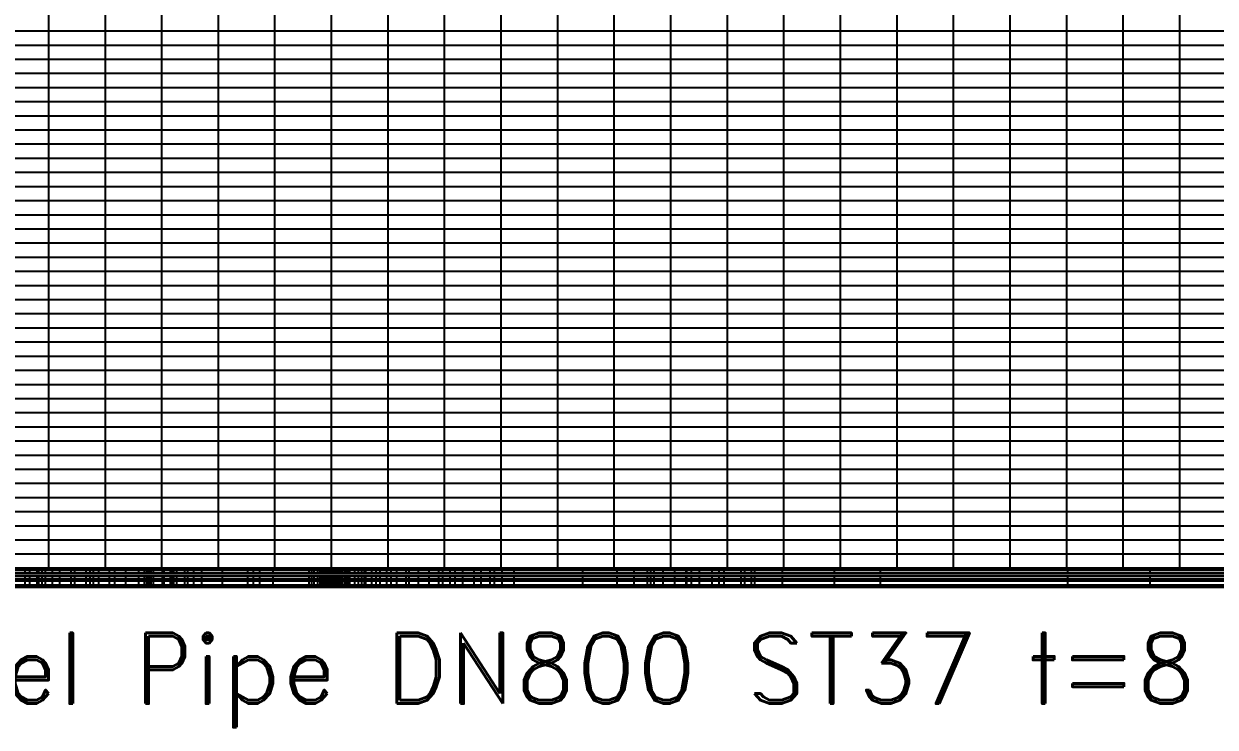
# Model space of a CAD drawing. Header units: metres. Extents: x 575895 to 634487, y 3214622 to 3222739.
# Drawn here: x 617915 to 622128, y 3214673 to 3217161 of the extents above; entities that cross this region are included whole.
import ezdxf

# ---------------------------------------------------------------- set-up
doc = ezdxf.new("R2010")
doc.units = ezdxf.units.M
for name, color, linetype in [('C-ROAD-PROF-GRID-MAJR', 8, 'Continuous'), ('C-ROAD-PROF-TTLB', 5, 'Continuous'), ('TXT HOR', 2, 'Continuous')]:
    doc.layers.add(name, color=color, linetype=linetype)
doc.styles.add('ROMANC', font='romanC.shx', dxfattribs={"height": 5})

msp = doc.modelspace()

# ---------------------------------------------------------------- linework, layer by layer
at = {"layer": 'C-ROAD-PROF-GRID-MAJR', "color": 8, "linetype": 'Continuous', "lineweight": -3, "ltscale": 0.6}
for p, q in [((620402.9, 3215235.7), (620402.9, 3219427.7)), ((620602.9, 3215235.7), (620602.9, 3219431.2)), ((622002.9, 3215235.7), (622002.9, 3219418.4)), ((620802.9, 3215235.7), (620802.9, 3219394.1)), ((621402.9, 3215235.7), (621402.9, 3219384.5)), ((621602.9, 3215235.7), (621602.9, 3219391.3)), ((621802.9, 3215235.7), (621802.9, 3219383.3)), ((621002.9, 3215235.7), (621002.9, 3219329.7)), ((621202.9, 3215235.7), (621202.9, 3219327)), ((620202.9, 3215235.7), (620202.9, 3219246.9)), ((619602.9, 3215235.7), (619602.9, 3219146.5)), ((620002.9, 3215235.7), (620002.9, 3219165.7)), ((619002.9, 3215235.7), (619002.9, 3219111.6)), ((619202.9, 3215235.7), (619202.9, 3219139.7)), ((619402.9, 3215235.7), (619402.9, 3219130.4)), ((619802.9, 3215235.7), (619802.9, 3219136.6)), ((618802.9, 3215235.7), (618802.9, 3219058.2)), ((618402.9, 3215235.7), (618402.9, 3219017.1)), ((618602.9, 3215235.7), (618602.9, 3219038)), ((618202.9, 3215235.7), (618202.9, 3218967.3)), ((618002.9, 3215235.7), (618002.9, 3218926.4)), ((576102.9, 3217135.7), (634202.9, 3217135.7)), ((576102.9, 3217085.7), (634202.9, 3217085.7)), ((576102.9, 3217035.7), (634202.9, 3217035.7)), ((576102.9, 3216985.7), (634202.9, 3216985.7)), ((576102.9, 3216935.7), (634202.9, 3216935.7)), ((576102.9, 3216885.7), (634202.9, 3216885.7)), ((576102.9, 3216835.7), (634202.9, 3216835.7)), ((576102.9, 3216785.7), (634202.9, 3216785.7)), ((576102.9, 3216735.7), (634202.9, 3216735.7)), ((576102.9, 3216685.7), (634202.9, 3216685.7)), ((576102.9, 3216635.7), (634202.9, 3216635.7)), ((576102.9, 3216585.7), (634202.9, 3216585.7)), ((576102.9, 3216535.7), (634202.9, 3216535.7)), ((576102.9, 3216485.7), (634202.9, 3216485.7)), ((576102.9, 3216435.7), (634202.9, 3216435.7)), ((576102.9, 3216385.7), (634202.9, 3216385.7)), ((576102.9, 3216335.7), (634202.9, 3216335.7)), ((576102.9, 3216285.7), (634202.9, 3216285.7)), ((576102.9, 3216235.7), (634202.9, 3216235.7)), ((576102.9, 3216185.7), (634202.9, 3216185.7)), ((576102.9, 3216135.7), (634202.9, 3216135.7)), ((576102.9, 3216085.7), (634202.9, 3216085.7)), ((576102.9, 3216035.7), (634202.9, 3216035.7)), ((576102.9, 3215985.7), (634202.9, 3215985.7)), ((576102.9, 3215935.7), (634202.9, 3215935.7)), ((576102.9, 3215885.7), (634202.9, 3215885.7)), ((576102.9, 3215835.7), (634202.9, 3215835.7)), ((576102.9, 3215785.7), (634202.9, 3215785.7)), ((576102.9, 3215735.7), (634202.9, 3215735.7)), ((576102.9, 3215685.7), (634202.9, 3215685.7)), ((576102.9, 3215635.7), (634202.9, 3215635.7)), ((576102.9, 3215585.7), (634202.9, 3215585.7)), ((576102.9, 3215535.7), (634202.9, 3215535.7)), ((576102.9, 3215485.7), (634202.9, 3215485.7)), ((576102.9, 3215435.7), (634202.9, 3215435.7)), ((576102.9, 3215385.7), (634202.9, 3215385.7)), ((576102.9, 3215335.7), (634202.9, 3215335.7)), ((576102.9, 3215285.7), (634202.9, 3215285.7)), ((576102.9, 3215235.7), (634202.9, 3215235.7))]:
    msp.add_line(p, q, dxfattribs=at)
at = {"layer": 'C-ROAD-PROF-TTLB', "color": 5, "linetype": 'Continuous', "lineweight": -3}
for points in [[(576102.9, 3215228.2), (634304.9, 3215228.2), (634304.9, 3215235.7), (576102.9, 3215235.7)], [(576102.9, 3215218.2), (634304.9, 3215218.2), (634304.9, 3215228.2), (576102.9, 3215228.2)], [(576102.9, 3215208.2), (634304.9, 3215208.2), (634304.9, 3215218.2), (576102.9, 3215218.2)], [(576102.9, 3215198.2), (634304.9, 3215198.2), (634304.9, 3215208.2), (576102.9, 3215208.2)], [(576102.9, 3215190.7), (634304.9, 3215190.7), (634304.9, 3215198.2), (576102.9, 3215198.2)], [(576102.9, 3215175.7), (634304.9, 3215175.7), (634304.9, 3215190.7), (576102.9, 3215190.7)], [(576102.9, 3215168.2), (634304.9, 3215168.2), (634304.9, 3215175.7), (576102.9, 3215175.7)]]:
    msp.add_3dface(points, dxfattribs=at)
at = {"layer": 'TXT HOR', "color": 255, "linetype": 'Continuous', "lineweight": -3}
for p, q in [((617919.6, 3215218.2), (617919.6, 3215228.2)), ((617935.8, 3215218.2), (617935.8, 3215228.2)), ((617961.6, 3215218.2), (617961.6, 3215228.2)), ((617967.7, 3215218.2), (617967.7, 3215228.2)), ((617979.7, 3215218.2), (617979.7, 3215228.2)), ((617991.6, 3215218.2), (617991.6, 3215228.2)), ((618016.4, 3215218.2), (618016.4, 3215228.2)), ((618041.8, 3215218.2), (618041.8, 3215228.2)), ((618082, 3215218.2), (618082, 3215228.2)), ((618095.5, 3215218.2), (618095.5, 3215228.2)), ((618135.4, 3215218.2), (618135.4, 3215228.2)), ((618149.6, 3215218.2), (618149.6, 3215228.2)), ((618160.4, 3215218.2), (618160.4, 3215228.2)), ((618179.6, 3215218.2), (618179.6, 3215228.2)), ((618217.7, 3215218.2), (618217.7, 3215228.2)), ((618236.5, 3215218.2), (618236.5, 3215228.2)), ((618274.8, 3215218.2), (618274.8, 3215228.2)), ((618321.3, 3215218.2), (618321.3, 3215228.2)), ((618341.4, 3215218.2), (618341.4, 3215228.2)), ((618349.3, 3215218.2), (618349.3, 3215228.2)), ((618354, 3215218.2), (618354, 3215228.2)), ((618361.8, 3215218.2), (618361.8, 3215228.2)), ((618364.9, 3215218.2), (618364.9, 3215228.2)), ((618372.9, 3215218.2), (618372.9, 3215228.2)), ((618405.3, 3215218.2), (618405.3, 3215228.2)), ((618410.9, 3215218.2), (618410.9, 3215228.2)), ((618433.6, 3215218.2), (618433.6, 3215228.2)), ((618438.8, 3215218.2), (618438.8, 3215228.2)), ((618445.5, 3215218.2), (618445.5, 3215228.2)), ((618455.3, 3215218.2), (618455.3, 3215228.2)), ((618483.6, 3215218.2), (618483.6, 3215228.2)), ((618494.6, 3215218.2), (618494.6, 3215228.2)), ((618515.6, 3215218.2), (618515.6, 3215228.2)), ((618543.6, 3215218.2), (618543.6, 3215228.2)), ((618617, 3215218.2), (618617, 3215228.2)), ((618706.7, 3215218.2), (618706.7, 3215228.2)), ((618727.1, 3215218.2), (618727.1, 3215228.2)), ((618748.8, 3215218.2), (618748.8, 3215228.2)), ((618797, 3215218.2), (618797, 3215228.2)), ((618924.2, 3215218.2), (618924.2, 3215228.2)), ((618932.8, 3215218.2), (618932.8, 3215228.2)), ((618941.6, 3215218.2), (618941.6, 3215228.2)), ((618954.4, 3215218.2), (618954.4, 3215228.2)), ((618963, 3215218.2), (618963, 3215228.2)), ((618969.1, 3215218.2), (618969.1, 3215228.2)), ((618973.7, 3215218.2), (618973.7, 3215228.2)), ((618980.4, 3215218.2), (618980.4, 3215228.2)), ((618983.9, 3215218.2), (618983.9, 3215228.2)), ((618987.1, 3215218.2), (618987.1, 3215228.2)), ((618992.5, 3215218.2), (618992.5, 3215228.2)), ((618995.3, 3215218.2), (618995.3, 3215228.2)), ((618996.8, 3215218.2), (618996.8, 3215228.2)), ((618998.5, 3215218.2), (618998.5, 3215228.2)), ((619000.7, 3215218.2), (619000.7, 3215228.2)), ((619003.9, 3215218.2), (619003.9, 3215228.2)), ((619005.1, 3215218.2), (619005.1, 3215228.2)), ((619006.9, 3215218.2), (619006.9, 3215228.2)), ((619008.6, 3215218.2), (619008.6, 3215228.2)), ((619009.7, 3215218.2), (619009.7, 3215228.2)), ((619011.5, 3215218.2), (619011.5, 3215228.2)), ((619016.3, 3215218.2), (619016.3, 3215228.2)), ((619020, 3215218.2), (619020, 3215228.2)), ((619025, 3215218.2), (619025, 3215228.2)), ((619028.8, 3215218.2), (619028.8, 3215228.2)), ((619030.6, 3215218.2), (619030.6, 3215228.2)), ((619032.6, 3215218.2), (619032.6, 3215228.2)), ((619033.7, 3215218.2), (619033.7, 3215228.2)), ((619034.5, 3215218.2), (619034.5, 3215228.2)), ((619036.2, 3215218.2), (619036.2, 3215228.2)), ((619038.5, 3215218.2), (619038.5, 3215228.2)), ((619040.6, 3215218.2), (619040.6, 3215228.2)), ((619043.3, 3215218.2), (619043.3, 3215228.2)), ((619051.4, 3215218.2), (619051.4, 3215228.2)), ((619058.3, 3215218.2), (619058.3, 3215228.2)), ((619062.7, 3215218.2), (619062.7, 3215228.2)), ((619067.7, 3215218.2), (619067.7, 3215228.2)), ((619085.7, 3215218.2), (619085.7, 3215228.2)), ((619098.4, 3215218.2), (619098.4, 3215228.2)), ((619110.2, 3215218.2), (619110.2, 3215228.2)), ((619119.2, 3215218.2), (619119.2, 3215228.2)), ((619122.4, 3215218.2), (619122.4, 3215228.2)), ((619124.5, 3215218.2), (619124.5, 3215228.2)), ((619145.1, 3215218.2), (619145.1, 3215228.2)), ((619160.7, 3215218.2), (619160.7, 3215228.2)), ((619174.8, 3215218.2), (619174.8, 3215228.2)), ((619198.5, 3215218.2), (619198.5, 3215228.2)), ((619214.2, 3215218.2), (619214.2, 3215228.2)), ((619233.3, 3215218.2), (619233.3, 3215228.2)), ((619266.8, 3215218.2), (619266.8, 3215228.2)), ((619278, 3215218.2), (619278, 3215228.2)), ((619310.1, 3215218.2), (619310.1, 3215228.2)), ((619347.8, 3215218.2), (619347.8, 3215228.2)), ((619382.8, 3215218.2), (619382.8, 3215228.2)), ((619397, 3215218.2), (619397, 3215228.2)), ((619422, 3215218.2), (619422, 3215228.2)), ((619440.1, 3215218.2), (619440.1, 3215228.2)), ((619467, 3215218.2), (619467, 3215228.2)), ((619506.9, 3215218.2), (619506.9, 3215228.2)), ((619531.7, 3215218.2), (619531.7, 3215228.2)), ((619563.4, 3215218.2), (619563.4, 3215228.2)), ((619579, 3215218.2), (619579, 3215228.2)), ((619606.6, 3215218.2), (619606.6, 3215228.2)), ((619649.3, 3215218.2), (619649.3, 3215228.2)), ((619892.2, 3215218.2), (619892.2, 3215228.2)), ((620012.6, 3215218.2), (620012.6, 3215228.2)), ((620073, 3215218.2), (620073, 3215228.2)), ((620120.4, 3215218.2), (620120.4, 3215228.2)), ((620132.4, 3215218.2), (620132.4, 3215228.2)), ((620144.3, 3215218.2), (620144.3, 3215228.2)), ((620175.4, 3215218.2), (620175.4, 3215228.2)), ((620217.2, 3215218.2), (620217.2, 3215228.2)), ((620257.3, 3215218.2), (620257.3, 3215228.2)), ((620259.1, 3215218.2), (620259.1, 3215228.2)), ((620276.3, 3215218.2), (620276.3, 3215228.2)), ((620303.9, 3215218.2), (620303.9, 3215228.2)), ((620348.8, 3215218.2), (620348.8, 3215228.2)), ((620374, 3215218.2), (620374, 3215228.2)), ((620391.6, 3215218.2), (620391.6, 3215228.2)), ((620451.8, 3215218.2), (620451.8, 3215228.2)), ((620464.2, 3215218.2), (620464.2, 3215228.2)), ((620488.3, 3215218.2), (620488.3, 3215228.2)), ((620500.2, 3215218.2), (620500.2, 3215228.2)), ((620598.1, 3215218.2), (620598.1, 3215228.2)), ((620782.1, 3215218.2), (620782.1, 3215228.2)), ((620944.9, 3215218.2), (620944.9, 3215228.2)), ((621607.1, 3215218.2), (621607.1, 3215228.2)), ((621898.6, 3215218.2), (621898.6, 3215228.2)), ((617919.6, 3215218.2), (617919.6, 3215215.7)), ((617919.6, 3215175.7), (617919.6, 3215210.7)), ((617935.8, 3215218.2), (617935.8, 3215215.7)), ((617935.8, 3215175.7), (617935.8, 3215210.7)), ((617961.6, 3215218.2), (617961.6, 3215215.7)), ((617961.6, 3215175.7), (617961.6, 3215210.7)), ((617967.7, 3215218.2), (617967.7, 3215215.7)), ((617967.7, 3215175.7), (617967.7, 3215210.7)), ((617979.7, 3215218.2), (617979.7, 3215215.7)), ((617979.7, 3215175.7), (617979.7, 3215210.7)), ((617991.6, 3215218.2), (617991.6, 3215215.7)), ((617991.6, 3215175.7), (617991.6, 3215210.7)), ((618016.4, 3215218.2), (618016.4, 3215215.7)), ((618016.4, 3215175.7), (618016.4, 3215210.7)), ((618041.8, 3215218.2), (618041.8, 3215215.7)), ((618041.8, 3215175.7), (618041.8, 3215210.7)), ((618082, 3215218.2), (618082, 3215215.7)), ((618082, 3215175.7), (618082, 3215210.7)), ((618095.5, 3215218.2), (618095.5, 3215215.7)), ((618095.5, 3215175.7), (618095.5, 3215210.7)), ((618135.4, 3215218.2), (618135.4, 3215215.7)), ((618135.4, 3215175.7), (618135.4, 3215210.7)), ((618149.6, 3215218.2), (618149.6, 3215215.7)), ((618149.6, 3215175.7), (618149.6, 3215210.7)), ((618160.4, 3215218.2), (618160.4, 3215215.7)), ((618160.4, 3215175.7), (618160.4, 3215210.7)), ((618179.6, 3215218.2), (618179.6, 3215215.7)), ((618179.6, 3215175.7), (618179.6, 3215210.7)), ((618217.7, 3215218.2), (618217.7, 3215215.7)), ((618217.7, 3215175.7), (618217.7, 3215210.7)), ((618236.5, 3215218.2), (618236.5, 3215215.7)), ((618236.5, 3215175.7), (618236.5, 3215210.7)), ((618274.8, 3215218.2), (618274.8, 3215215.7)), ((618274.8, 3215175.7), (618274.8, 3215210.7)), ((618321.3, 3215218.2), (618321.3, 3215215.7)), ((618321.3, 3215175.7), (618321.3, 3215210.7)), ((618341.4, 3215218.2), (618341.4, 3215215.7)), ((618341.4, 3215175.7), (618341.4, 3215210.7)), ((618349.3, 3215218.2), (618349.3, 3215215.7)), ((618349.3, 3215175.7), (618349.3, 3215210.7)), ((618354, 3215218.2), (618354, 3215215.7)), ((618354, 3215175.7), (618354, 3215210.7)), ((618361.8, 3215218.2), (618361.8, 3215215.7)), ((618361.8, 3215175.7), (618361.8, 3215210.7)), ((618364.9, 3215218.2), (618364.9, 3215215.7)), ((618364.9, 3215175.7), (618364.9, 3215210.7)), ((618372.9, 3215218.2), (618372.9, 3215215.7)), ((618372.9, 3215175.7), (618372.9, 3215210.7)), ((618405.3, 3215218.2), (618405.3, 3215215.7)), ((618405.3, 3215175.7), (618405.3, 3215210.7)), ((618410.9, 3215218.2), (618410.9, 3215215.7)), ((618410.9, 3215175.7), (618410.9, 3215210.7)), ((618433.6, 3215218.2), (618433.6, 3215215.7)), ((618433.6, 3215175.7), (618433.6, 3215210.7)), ((618438.8, 3215218.2), (618438.8, 3215215.7)), ((618438.8, 3215175.7), (618438.8, 3215210.7)), ((618445.5, 3215218.2), (618445.5, 3215215.7)), ((618445.5, 3215175.7), (618445.5, 3215210.7)), ((618455.3, 3215218.2), (618455.3, 3215215.7)), ((618455.3, 3215175.7), (618455.3, 3215210.7)), ((618483.6, 3215218.2), (618483.6, 3215215.7)), ((618483.6, 3215175.7), (618483.6, 3215210.7)), ((618494.6, 3215218.2), (618494.6, 3215215.7)), ((618494.6, 3215175.7), (618494.6, 3215210.7)), ((618515.6, 3215218.2), (618515.6, 3215215.7)), ((618515.6, 3215175.7), (618515.6, 3215210.7)), ((618543.6, 3215218.2), (618543.6, 3215215.7)), ((618543.6, 3215175.7), (618543.6, 3215210.7)), ((618617, 3215218.2), (618617, 3215215.7)), ((618617, 3215175.7), (618617, 3215210.7)), ((618706.7, 3215218.2), (618706.7, 3215215.7)), ((618706.7, 3215175.7), (618706.7, 3215210.7)), ((618727.1, 3215218.2), (618727.1, 3215215.7)), ((618727.1, 3215175.7), (618727.1, 3215210.7)), ((618748.8, 3215218.2), (618748.8, 3215215.7)), ((618748.8, 3215175.7), (618748.8, 3215210.7)), ((618797, 3215218.2), (618797, 3215215.7)), ((618797, 3215175.7), (618797, 3215210.7)), ((618924.2, 3215218.2), (618924.2, 3215215.7)), ((618924.2, 3215175.7), (618924.2, 3215210.7)), ((618932.8, 3215218.2), (618932.8, 3215215.7)), ((618932.8, 3215175.7), (618932.8, 3215210.7)), ((618941.6, 3215218.2), (618941.6, 3215215.7)), ((618941.6, 3215175.7), (618941.6, 3215210.7)), ((618954.4, 3215218.2), (618954.4, 3215215.7)), ((618954.4, 3215175.7), (618954.4, 3215210.7)), ((618963, 3215218.2), (618963, 3215215.7)), ((618963, 3215175.7), (618963, 3215210.7)), ((618969.1, 3215218.2), (618969.1, 3215215.7)), ((618969.1, 3215175.7), (618969.1, 3215210.7)), ((618973.7, 3215218.2), (618973.7, 3215215.7)), ((618973.7, 3215175.7), (618973.7, 3215210.7)), ((618980.4, 3215218.2), (618980.4, 3215215.7)), ((618980.4, 3215175.7), (618980.4, 3215210.7)), ((618983.9, 3215218.2), (618983.9, 3215215.7)), ((618983.9, 3215175.7), (618983.9, 3215210.7)), ((618987.1, 3215218.2), (618987.1, 3215215.7)), ((618987.1, 3215175.7), (618987.1, 3215210.7)), ((618992.5, 3215218.2), (618992.5, 3215215.7)), ((618992.5, 3215175.7), (618992.5, 3215210.7)), ((618995.3, 3215218.2), (618995.3, 3215215.7)), ((618995.3, 3215175.7), (618995.3, 3215210.7)), ((618996.8, 3215218.2), (618996.8, 3215215.7)), ((618996.8, 3215175.7), (618996.8, 3215210.7)), ((618998.5, 3215218.2), (618998.5, 3215215.7)), ((618998.5, 3215175.7), (618998.5, 3215210.7)), ((619000.7, 3215218.2), (619000.7, 3215215.7)), ((619000.7, 3215175.7), (619000.7, 3215210.7)), ((619003.9, 3215218.2), (619003.9, 3215215.7)), ((619003.9, 3215175.7), (619003.9, 3215210.7)), ((619005.1, 3215218.2), (619005.1, 3215215.7)), ((619005.1, 3215175.7), (619005.1, 3215210.7)), ((619006.9, 3215218.2), (619006.9, 3215215.7)), ((619006.9, 3215175.7), (619006.9, 3215210.7)), ((619008.6, 3215218.2), (619008.6, 3215215.7)), ((619008.6, 3215175.7), (619008.6, 3215210.7)), ((619009.7, 3215218.2), (619009.7, 3215215.7)), ((619009.7, 3215175.7), (619009.7, 3215210.7)), ((619011.5, 3215218.2), (619011.5, 3215215.7)), ((619011.5, 3215175.7), (619011.5, 3215210.7)), ((619016.3, 3215218.2), (619016.3, 3215215.7)), ((619016.3, 3215175.7), (619016.3, 3215210.7)), ((619020, 3215218.2), (619020, 3215215.7)), ((619020, 3215175.7), (619020, 3215210.7)), ((619025, 3215218.2), (619025, 3215215.7)), ((619025, 3215175.7), (619025, 3215210.7)), ((619028.8, 3215218.2), (619028.8, 3215215.7)), ((619028.8, 3215175.7), (619028.8, 3215210.7)), ((619030.6, 3215218.2), (619030.6, 3215215.7)), ((619030.6, 3215175.7), (619030.6, 3215210.7)), ((619032.6, 3215218.2), (619032.6, 3215215.7)), ((619032.6, 3215175.7), (619032.6, 3215210.7)), ((619033.7, 3215218.2), (619033.7, 3215215.7)), ((619033.7, 3215175.7), (619033.7, 3215210.7)), ((619034.5, 3215218.2), (619034.5, 3215215.7)), ((619034.5, 3215175.7), (619034.5, 3215210.7)), ((619036.2, 3215218.2), (619036.2, 3215215.7)), ((619036.2, 3215175.7), (619036.2, 3215210.7)), ((619038.5, 3215218.2), (619038.5, 3215215.7)), ((619038.5, 3215175.7), (619038.5, 3215210.7)), ((619040.6, 3215218.2), (619040.6, 3215215.7)), ((619040.6, 3215175.7), (619040.6, 3215210.7)), ((619043.3, 3215218.2), (619043.3, 3215215.7)), ((619043.3, 3215175.7), (619043.3, 3215210.7)), ((619051.4, 3215218.2), (619051.4, 3215215.7)), ((619051.4, 3215175.7), (619051.4, 3215210.7)), ((619058.3, 3215218.2), (619058.3, 3215215.7)), ((619058.3, 3215175.7), (619058.3, 3215210.7)), ((619062.7, 3215218.2), (619062.7, 3215215.7)), ((619062.7, 3215175.7), (619062.7, 3215210.7)), ((619067.7, 3215218.2), (619067.7, 3215215.7)), ((619067.7, 3215175.7), (619067.7, 3215210.7)), ((619085.7, 3215218.2), (619085.7, 3215215.7)), ((619085.7, 3215175.7), (619085.7, 3215210.7)), ((619098.4, 3215218.2), (619098.4, 3215215.7)), ((619098.4, 3215175.7), (619098.4, 3215210.7)), ((619110.2, 3215218.2), (619110.2, 3215215.7)), ((619110.2, 3215175.7), (619110.2, 3215210.7)), ((619119.2, 3215218.2), (619119.2, 3215215.7)), ((619119.2, 3215175.7), (619119.2, 3215210.7)), ((619122.4, 3215218.2), (619122.4, 3215215.7)), ((619122.4, 3215175.7), (619122.4, 3215210.7)), ((619124.5, 3215218.2), (619124.5, 3215215.7)), ((619124.5, 3215175.7), (619124.5, 3215210.7)), ((619145.1, 3215218.2), (619145.1, 3215215.7)), ((619145.1, 3215175.7), (619145.1, 3215210.7)), ((619160.7, 3215218.2), (619160.7, 3215215.7)), ((619160.7, 3215175.7), (619160.7, 3215210.7)), ((619174.8, 3215218.2), (619174.8, 3215215.7)), ((619174.8, 3215175.7), (619174.8, 3215210.7)), ((619198.5, 3215218.2), (619198.5, 3215215.7)), ((619198.5, 3215175.7), (619198.5, 3215210.7)), ((619214.2, 3215218.2), (619214.2, 3215215.7)), ((619214.2, 3215175.7), (619214.2, 3215210.7)), ((619233.3, 3215218.2), (619233.3, 3215215.7)), ((619233.3, 3215175.7), (619233.3, 3215210.7)), ((619266.8, 3215218.2), (619266.8, 3215215.7)), ((619266.8, 3215175.7), (619266.8, 3215210.7)), ((619278, 3215218.2), (619278, 3215215.7)), ((619278, 3215175.7), (619278, 3215210.7)), ((619310.1, 3215218.2), (619310.1, 3215215.7)), ((619310.1, 3215175.7), (619310.1, 3215210.7)), ((619347.8, 3215218.2), (619347.8, 3215215.7)), ((619347.8, 3215175.7), (619347.8, 3215210.7)), ((619382.8, 3215218.2), (619382.8, 3215215.7)), ((619382.8, 3215175.7), (619382.8, 3215210.7)), ((619397, 3215218.2), (619397, 3215215.7)), ((619397, 3215175.7), (619397, 3215210.7)), ((619422, 3215218.2), (619422, 3215215.7)), ((619422, 3215175.7), (619422, 3215210.7)), ((619440.1, 3215218.2), (619440.1, 3215215.7)), ((619440.1, 3215175.7), (619440.1, 3215210.7)), ((619467, 3215218.2), (619467, 3215215.7)), ((619467, 3215175.7), (619467, 3215210.7)), ((619506.9, 3215218.2), (619506.9, 3215215.7)), ((619506.9, 3215175.7), (619506.9, 3215210.7)), ((619531.7, 3215218.2), (619531.7, 3215215.7)), ((619531.7, 3215175.7), (619531.7, 3215210.7)), ((619563.4, 3215218.2), (619563.4, 3215215.7)), ((619563.4, 3215175.7), (619563.4, 3215210.7)), ((619579, 3215218.2), (619579, 3215215.7)), ((619579, 3215175.7), (619579, 3215210.7)), ((619606.6, 3215218.2), (619606.6, 3215215.7)), ((619606.6, 3215175.7), (619606.6, 3215210.7)), ((619649.3, 3215218.2), (619649.3, 3215215.7)), ((619649.3, 3215175.7), (619649.3, 3215210.7)), ((619892.2, 3215218.2), (619892.2, 3215215.7)), ((619892.2, 3215175.7), (619892.2, 3215210.7)), ((620012.6, 3215218.2), (620012.6, 3215215.7)), ((620012.6, 3215175.7), (620012.6, 3215210.7)), ((620073, 3215218.2), (620073, 3215215.7)), ((620073, 3215175.7), (620073, 3215210.7)), ((620120.4, 3215218.2), (620120.4, 3215215.7)), ((620120.4, 3215175.7), (620120.4, 3215210.7)), ((620132.4, 3215218.2), (620132.4, 3215215.7)), ((620132.4, 3215175.7), (620132.4, 3215210.7)), ((620144.3, 3215218.2), (620144.3, 3215215.7)), ((620144.3, 3215175.7), (620144.3, 3215210.7)), ((620175.4, 3215218.2), (620175.4, 3215215.7)), ((620175.4, 3215175.7), (620175.4, 3215210.7)), ((620217.2, 3215218.2), (620217.2, 3215215.7)), ((620217.2, 3215175.7), (620217.2, 3215210.7)), ((620257.3, 3215218.2), (620257.3, 3215215.7)), ((620257.3, 3215175.7), (620257.3, 3215210.7)), ((620259.1, 3215218.2), (620259.1, 3215215.7)), ((620259.1, 3215175.7), (620259.1, 3215210.7)), ((620276.3, 3215218.2), (620276.3, 3215215.7)), ((620276.3, 3215175.7), (620276.3, 3215210.7)), ((620303.9, 3215218.2), (620303.9, 3215215.7)), ((620303.9, 3215175.7), (620303.9, 3215210.7)), ((620348.8, 3215218.2), (620348.8, 3215215.7)), ((620348.8, 3215175.7), (620348.8, 3215210.7)), ((620374, 3215218.2), (620374, 3215215.7)), ((620374, 3215175.7), (620374, 3215210.7)), ((620391.6, 3215218.2), (620391.6, 3215215.7)), ((620391.6, 3215175.7), (620391.6, 3215210.7)), ((620451.8, 3215218.2), (620451.8, 3215215.7)), ((620451.8, 3215175.7), (620451.8, 3215210.7)), ((620464.2, 3215218.2), (620464.2, 3215215.7)), ((620464.2, 3215175.7), (620464.2, 3215210.7)), ((620488.3, 3215218.2), (620488.3, 3215215.7)), ((620488.3, 3215175.7), (620488.3, 3215210.7)), ((620500.2, 3215218.2), (620500.2, 3215215.7)), ((620500.2, 3215175.7), (620500.2, 3215210.7)), ((620598.1, 3215218.2), (620598.1, 3215215.7)), ((620598.1, 3215175.7), (620598.1, 3215210.7)), ((620782.1, 3215218.2), (620782.1, 3215215.7)), ((620782.1, 3215175.7), (620782.1, 3215210.7)), ((620944.9, 3215218.2), (620944.9, 3215215.7)), ((620944.9, 3215175.7), (620944.9, 3215210.7)), ((621607.1, 3215218.2), (621607.1, 3215215.7)), ((621607.1, 3215175.7), (621607.1, 3215210.7)), ((621898.6, 3215218.2), (621898.6, 3215215.7)), ((621898.6, 3215175.7), (621898.6, 3215210.7))]:
    msp.add_line(p, q, dxfattribs=at)

# ---------------------------------------------------------------- texts
at = {"layer": 'TXT HOR', "color": 6, "linetype": 'Continuous', "lineweight": -3, "insert": (619689.5, 3214839.9), "char_height": 250, "attachment_point": 5, "style": 'ROMANC'}
msp.add_mtext('{\\Fromand|c0;Steel Pipe DN800 ST37 t=8}', dxfattribs=at)
msp.add_mtext('{\\Fromand|c0;Steel Pipe DN800 ST37 t=8}', dxfattribs=at)
msp.add_mtext('{\\Fromand|c0;Steel Pipe DN800 ST37 t=8}', dxfattribs=at)
msp.add_mtext('{\\Fromand|c0;Steel Pipe DN800 ST37 t=8}', dxfattribs=at)

doc.saveas('drawing.dxf')
